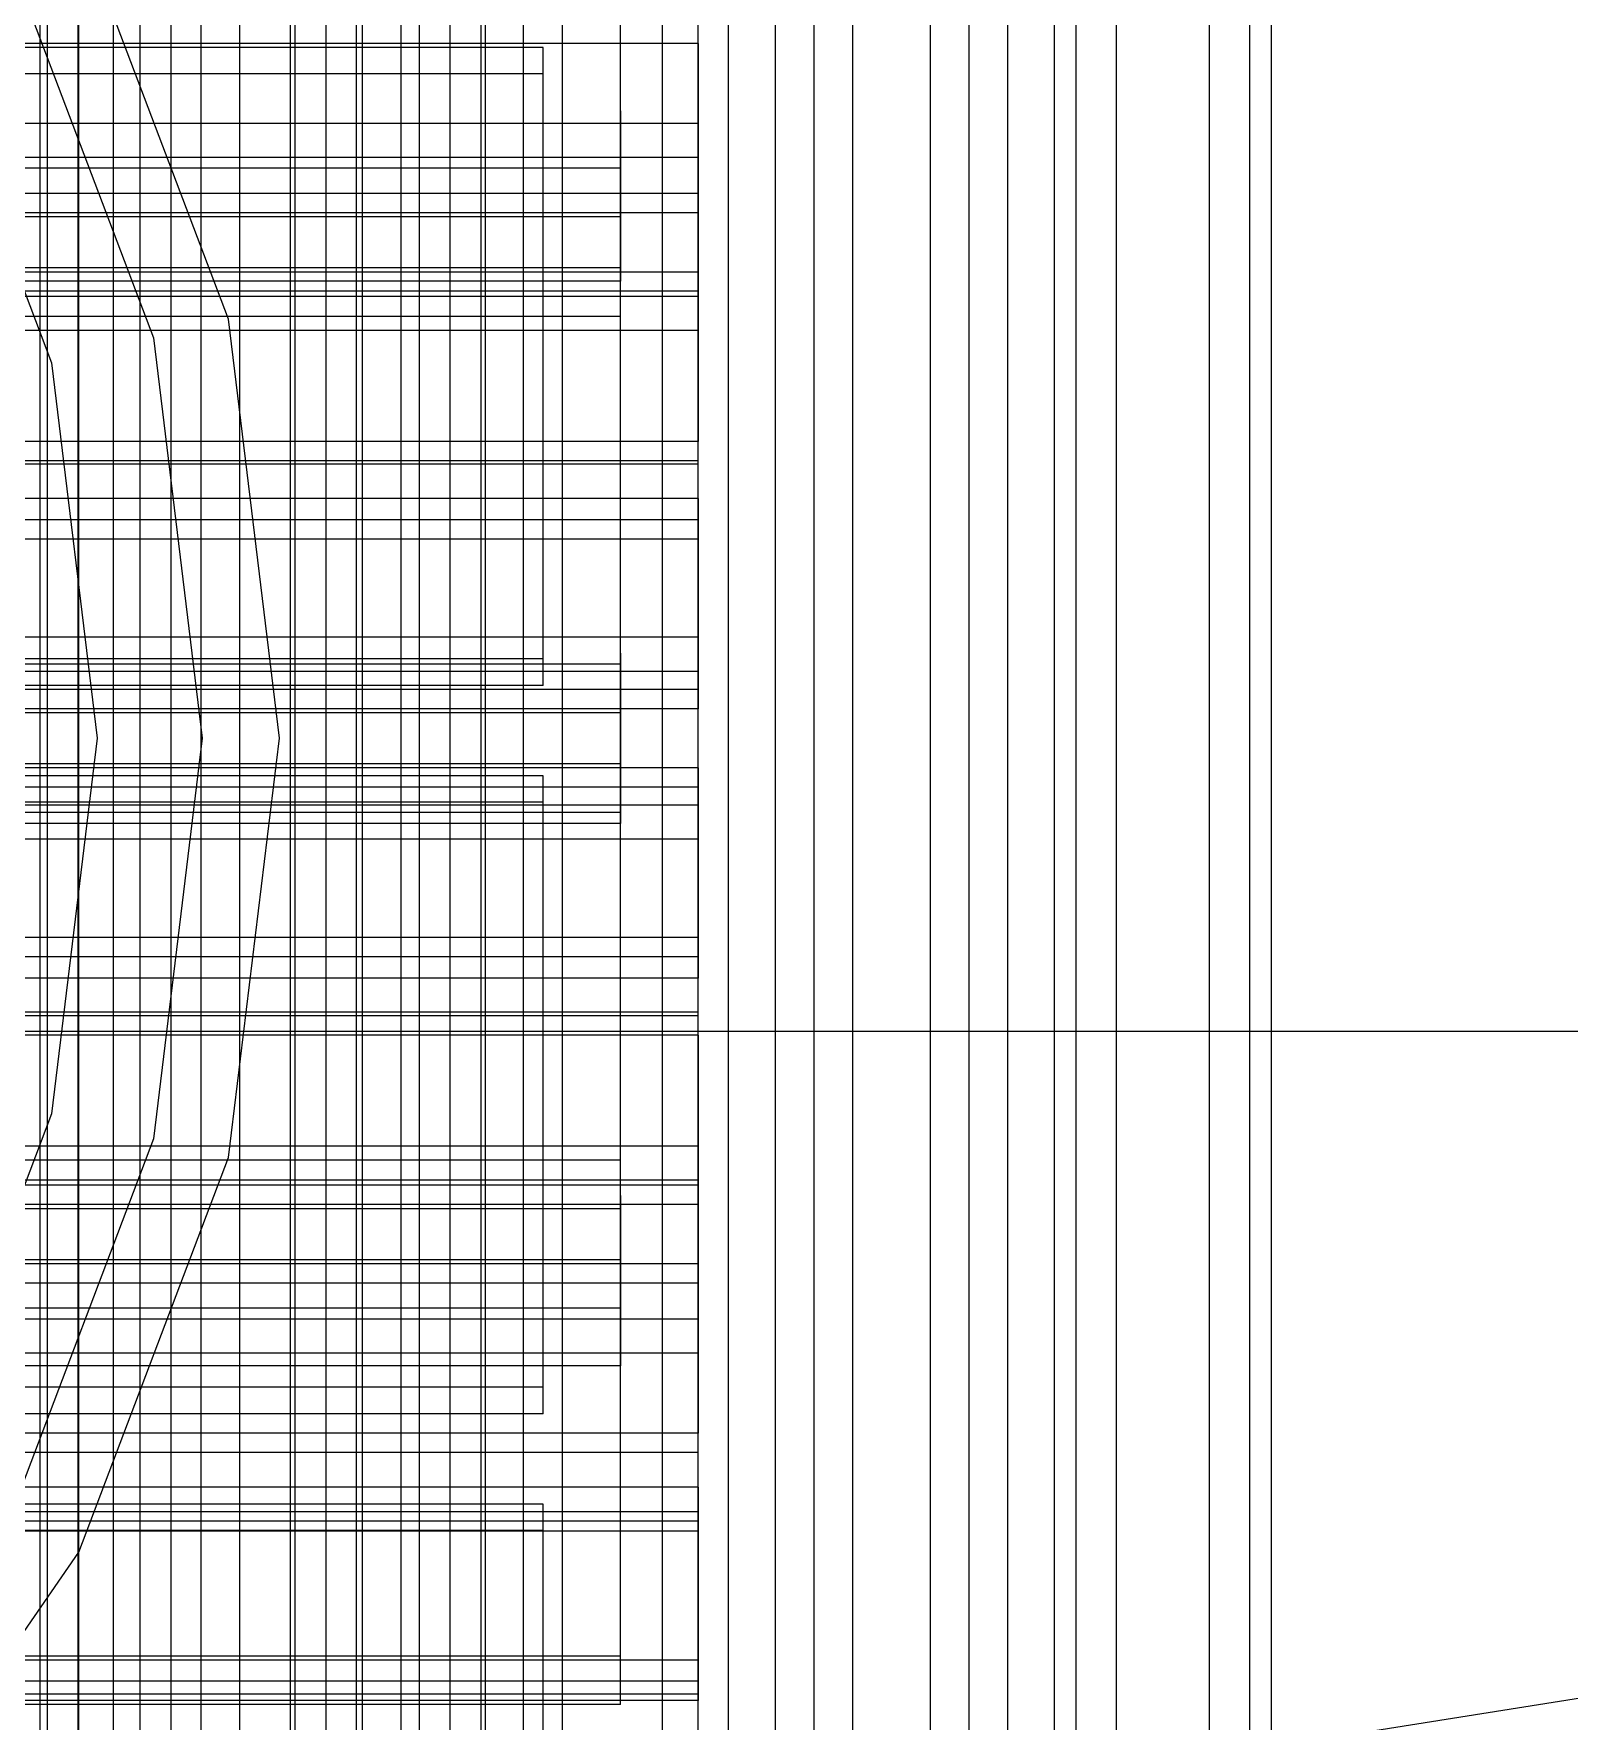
# Model space of a CAD drawing. Header units: millimetres. Extents: x -1175 to 655, y -895 to 720.
# Drawn here: x -946.51 to -935.61, y 37.1 to 49.08 of the extents above; entities that cross this region are included whole.
import ezdxf

# ---------------------------------------------------------------- set-up
doc = ezdxf.new("R2010")
doc.units = ezdxf.units.MM
doc.layers.add('HIDDEN', color=8, linetype='Continuous')

msp = doc.modelspace()

# ---------------------------------------------------------------- linework, layer by layer
at = {"layer": 'HIDDEN'}
for points in [[(-946.198, 110), (-946.198, 33.08)], [(-946.198, 96), (-946.198, 33.08)], [(-939.598, 31.32), (-939.598, 56.84)], [(-939.598, 31.32), (-939.598, 56.84)], [(-939.598, 31.32), (-939.598, 56.84)], [(-939.598, 31.32), (-939.598, 56.84)], [(-939.873, 31.65), (-939.873, 56.51)], [(-939.873, 31.65), (-939.873, 56.51)], [(-939.873, 31.65), (-939.873, 56.51)], [(-939.873, 31.65), (-939.873, 56.51)], [(-939.268, 31.1), (-939.268, 56.4)], [(-939.268, 31.1), (-939.268, 56.4)], [(-939.268, 31.1), (-939.268, 56.4)], [(-939.268, 31.1), (-939.268, 56.4)], [(-939.114, 31.1), (-939.114, 56.4)], [(-939.114, 31.1), (-939.114, 56.4)], [(-939.114, 31.1), (-939.114, 56.4)], [(-939.114, 31.1), (-939.114, 56.4)], [(-939.114, 31.1), (-939.114, 56.4)], [(-939.114, 31.1), (-939.114, 56.4)], [(-939.114, 31.1), (-939.114, 56.4)], [(-939.114, 31.1), (-939.114, 56.4)], [(-939.114, 31.1), (-939.114, 56.4)], [(-939.114, 31.1), (-939.114, 56.4)], [(-939.114, 31.1), (-939.114, 56.4)], [(-939.114, 31.1), (-939.114, 56.4)], [(-939.114, 31.1), (-939.114, 56.4)], [(-939.114, 31.1), (-939.114, 56.4)], [(-939.114, 31.1), (-939.114, 56.4)], [(-939.114, 31.1), (-939.114, 56.4)], [(-939.114, 31.1), (-939.114, 56.4)], [(-939.114, 31.1), (-939.114, 56.4)], [(-939.114, 31.1), (-939.114, 56.4)], [(-939.114, 31.1), (-939.114, 56.4)], [(-938.828, 31.1), (-938.828, 56.4)], [(-938.828, 31.1), (-938.828, 56.4)], [(-938.168, 31.1), (-938.168, 56.4)], [(-938.168, 31.1), (-938.168, 56.4)], [(-937.882, 31.1), (-937.882, 56.4)], [(-937.882, 31.1), (-937.882, 56.4)], [(-937.882, 31.1), (-937.882, 56.4)], [(-937.882, 31.1), (-937.882, 56.4)], [(-937.882, 31.1), (-937.882, 56.4)], [(-937.882, 31.1), (-937.882, 56.4)], [(-937.882, 31.1), (-937.882, 56.4)], [(-937.882, 31.1), (-937.882, 56.4)], [(-937.882, 31.1), (-937.882, 56.4)], [(-937.882, 31.1), (-937.882, 56.4)], [(-937.882, 31.1), (-937.882, 56.4)], [(-937.882, 31.1), (-937.882, 56.4)], [(-937.882, 31.1), (-937.882, 56.4)], [(-937.882, 31.1), (-937.882, 56.4)], [(-937.882, 31.1), (-937.882, 56.4)], [(-937.882, 31.1), (-937.882, 56.4)], [(-937.882, 31.1), (-937.882, 56.4)], [(-937.882, 31.1), (-937.882, 56.4)], [(-937.882, 31.1), (-937.882, 56.4)], [(-937.882, 31.1), (-937.882, 56.4)], [(-937.728, 31.1), (-937.728, 56.4)], [(-937.728, 31.1), (-937.728, 56.4)], [(-937.728, 31.1), (-937.728, 56.4)], [(-937.728, 31.1), (-937.728, 56.4)], [(-940.148, 31.98), (-940.148, 56.18)], [(-940.148, 31.98), (-940.148, 56.18)], [(-940.148, 31.98), (-940.148, 56.18)], [(-940.148, 31.98), (-940.148, 56.18)], [(-940.698, 32.48), (-940.698, 55.68)], [(-940.698, 32.48), (-940.698, 55.68)], [(-940.698, 32.53), (-940.698, 55.63)], [(-940.698, 32.53), (-940.698, 55.63)], [(-940.698, 32.53), (-940.698, 55.63)], [(-940.698, 32.53), (-940.698, 55.63)], [(-940.698, 32.53), (-940.698, 55.63)], [(-940.698, 32.53), (-940.698, 55.63)], [(-940.973, 32.805), (-940.973, 55.355)], [(-940.973, 32.805), (-940.973, 55.355)], [(-940.973, 32.805), (-940.973, 55.355)], [(-940.973, 32.805), (-940.973, 55.355)], [(-940.973, 32.805), (-940.973, 55.355)], [(-940.973, 32.805), (-940.973, 55.355)], [(-940.973, 32.805), (-940.973, 55.355)], [(-940.973, 32.805), (-940.973, 55.355)], [(-941.248, 33.08), (-941.248, 55.08)], [(-941.248, 33.08), (-941.248, 55.08)], [(-941.248, 33.08), (-941.248, 55.08)], [(-941.248, 33.08), (-941.248, 55.08)], [(-941.248, 33.355), (-941.248, 54.805)], [(-941.248, 33.355), (-941.248, 54.805)], [(-941.248, 33.355), (-941.248, 54.805)], [(-941.248, 33.355), (-941.248, 54.805)], [(-941.248, 33.355), (-941.248, 54.805)], [(-941.248, 33.355), (-941.248, 54.805)], [(-946.468, 33.85), (-946.468, 54.31)], [(-946.468, 33.85), (-946.468, 54.31)], [(-946.193, 33.85), (-946.193, 54.31)], [(-946.193, 33.85), (-946.193, 54.31)], [(-945.324, 33.85), (-945.324, 54.31)], [(-945.324, 33.85), (-945.324, 54.31)], [(-945.049, 33.85), (-945.049, 54.31)], [(-945.049, 33.85), (-945.049, 54.31)], [(-944.438, 33.85), (-944.438, 54.31)], [(-944.438, 33.85), (-944.438, 54.31)], [(-944.18, 33.85), (-944.18, 54.31)], [(-944.18, 33.85), (-944.18, 54.31)], [(-943.905, 33.85), (-943.905, 54.31)], [(-943.905, 33.85), (-943.905, 54.31)], [(-943.036, 33.85), (-943.036, 54.31)], [(-943.036, 33.85), (-943.036, 54.31)], [(-942.761, 33.85), (-942.761, 54.31)], [(-942.761, 33.85), (-942.761, 54.31)], [(-946.415, 34.18), (-946.415, 53.98)], [(-945.946, 34.18), (-945.946, 53.98)], [(-944.69, 34.18), (-944.69, 53.98)], [(-944.222, 34.18), (-944.222, 53.98)], [(-943.775, 34.18), (-943.775, 53.98)], [(-943.306, 34.18), (-943.306, 53.98)], [(-942.05, 34.18), (-942.05, 53.98)], [(-941.582, 34.18), (-941.582, 53.98)], [(-945.758, 34.455), (-945.758, 53.705)], [(-945.758, 34.455), (-945.758, 53.705)], [(-945.758, 34.455), (-945.758, 53.705)], [(-945.758, 34.455), (-945.758, 53.705)], [(-945.758, 34.455), (-945.758, 53.705)], [(-945.758, 34.455), (-945.758, 53.705)], [(-945.538, 34.455), (-945.538, 53.705)], [(-945.538, 34.455), (-945.538, 53.705)], [(-945.538, 34.455), (-945.538, 53.705)], [(-945.538, 34.455), (-945.538, 53.705)], [(-945.538, 34.455), (-945.538, 53.705)], [(-945.538, 34.455), (-945.538, 53.705)], [(-944.658, 34.455), (-944.658, 53.705)], [(-944.658, 34.455), (-944.658, 53.705)], [(-944.658, 34.455), (-944.658, 53.705)], [(-944.658, 34.455), (-944.658, 53.705)], [(-944.658, 34.455), (-944.658, 53.705)], [(-944.658, 34.455), (-944.658, 53.705)], [(-944.438, 34.455), (-944.438, 53.705)], [(-944.438, 34.455), (-944.438, 53.705)], [(-944.438, 34.455), (-944.438, 53.705)], [(-944.438, 34.455), (-944.438, 53.705)], [(-944.438, 34.455), (-944.438, 53.705)], [(-944.438, 34.455), (-944.438, 53.705)], [(-943.558, 34.455), (-943.558, 53.705)], [(-943.558, 34.455), (-943.558, 53.705)], [(-943.558, 34.455), (-943.558, 53.705)], [(-943.558, 34.455), (-943.558, 53.705)], [(-943.558, 34.455), (-943.558, 53.705)], [(-943.558, 34.455), (-943.558, 53.705)], [(-943.338, 34.455), (-943.338, 53.705)], [(-943.338, 34.455), (-943.338, 53.705)], [(-943.338, 34.455), (-943.338, 53.705)], [(-943.338, 34.455), (-943.338, 53.705)], [(-943.338, 34.455), (-943.338, 53.705)], [(-943.338, 34.455), (-943.338, 53.705)], [(-946.198, 36.33), (-946.198, 51.83)], [(-946.198, 36.33), (-946.198, 51.83)], [(-942.348, 48.126), (-942.348, 50.939)], [(-942.348, 48.126), (-942.348, 50.939)], [(-942.348, 47.781), (-942.348, 50.594)], [(-942.348, 47.781), (-942.348, 50.594)], [(-941.798, 48.445), (-941.798, 50.623)], [(-945.13, 47.055), (-946.192, 49.857)], [(-946.679, 49.601), (-945.664, 46.923)], [(-941.798, 47.947), (-941.798, 49.57)], [(-941.798, 47.947), (-941.798, 49.57)], [(-941.798, 47.217), (-941.798, 49.395)], [(-947.339, 49.255), (-946.387, 46.745)], [(-941.798, 47.947), (-941.798, 49.15)], [(-941.798, 47.947), (-941.798, 49.15)], [(-941.798, 49.013), (-972.598, 49.013)], [(-941.798, 49.013), (-972.598, 49.013)], [(-941.798, 49.013), (-941.798, 47.81)], [(-941.798, 47.39), (-941.798, 49.013)], [(-941.798, 49.013), (-941.798, 47.81)], [(-941.798, 47.39), (-941.798, 49.013)], [(-942.898, 48.984), (-971.498, 48.984)], [(-942.898, 48.984), (-971.498, 48.984)], [(-942.898, 48.796), (-942.898, 48.984)], [(-942.898, 44.644), (-942.898, 48.984)], [(-942.898, 48.796), (-942.898, 48.984)], [(-942.898, 44.644), (-942.898, 48.984)], [(-942.898, 48.796), (-971.498, 48.796)], [(-942.898, 48.796), (-971.498, 48.796)], [(-942.898, 44.456), (-942.898, 48.796)], [(-942.898, 44.456), (-942.898, 48.796)], [(-942.348, 48.535), (-942.348, 48.517)], [(-942.348, 48.517), (-942.348, 48.535)], [(-942.348, 48.535), (-942.348, 48.517)], [(-942.348, 48.517), (-942.348, 48.535)], [(-942.348, 48.535), (-942.348, 48.517)], [(-942.348, 48.517), (-942.348, 48.535)], [(-942.348, 48.535), (-942.348, 48.517)], [(-942.348, 48.517), (-942.348, 48.535)], [(-942.348, 48.535), (-942.348, 48.517)], [(-942.348, 48.517), (-942.348, 48.535)], [(-942.348, 48.535), (-942.348, 48.517)], [(-942.348, 48.517), (-942.348, 48.535)], [(-942.348, 48.535), (-942.348, 48.517)], [(-942.348, 48.517), (-942.348, 48.535)], [(-942.348, 48.535), (-942.348, 48.517)], [(-942.348, 48.517), (-942.348, 48.535)], [(-942.348, 48.535), (-942.348, 48.517)], [(-942.348, 48.517), (-942.348, 48.535)], [(-942.348, 48.517), (-942.348, 48.466)], [(-942.348, 48.466), (-942.348, 48.517)], [(-942.348, 48.517), (-942.348, 48.466)], [(-942.348, 48.466), (-942.348, 48.517)], [(-942.348, 48.517), (-942.348, 48.466)], [(-942.348, 48.466), (-942.348, 48.517)], [(-942.348, 48.517), (-942.348, 48.466)], [(-942.348, 48.466), (-942.348, 48.517)], [(-942.348, 48.517), (-942.348, 48.466)], [(-942.348, 48.466), (-942.348, 48.517)], [(-942.348, 48.517), (-942.348, 48.466)], [(-942.348, 48.466), (-942.348, 48.517)], [(-942.348, 48.517), (-942.348, 48.466)], [(-942.348, 48.466), (-942.348, 48.517)], [(-942.348, 48.517), (-942.348, 48.466)], [(-942.348, 48.466), (-942.348, 48.517)], [(-942.348, 48.517), (-942.348, 48.466)], [(-942.348, 48.466), (-942.348, 48.517)], [(-941.798, 48.445), (-972.598, 48.445)], [(-942.348, 48.466), (-942.348, 48.383)], [(-942.348, 48.383), (-942.348, 48.466)], [(-942.348, 48.466), (-942.348, 48.383)], [(-942.348, 48.383), (-942.348, 48.466)], [(-942.348, 48.466), (-942.348, 48.383)], [(-942.348, 48.383), (-942.348, 48.466)], [(-942.348, 48.466), (-942.348, 48.383)], [(-942.348, 48.383), (-942.348, 48.466)], [(-942.348, 48.466), (-942.348, 48.383)], [(-942.348, 48.383), (-942.348, 48.466)], [(-942.348, 48.466), (-942.348, 48.383)], [(-942.348, 48.383), (-942.348, 48.466)], [(-942.348, 48.466), (-942.348, 48.383)], [(-942.348, 48.383), (-942.348, 48.466)], [(-942.348, 48.466), (-942.348, 48.383)], [(-942.348, 48.383), (-942.348, 48.466)], [(-942.348, 48.466), (-942.348, 48.383)], [(-942.348, 48.383), (-942.348, 48.466)], [(-941.798, 48.445), (-941.798, 47.217)], [(-942.348, 48.383), (-942.348, 48.274)], [(-942.348, 48.274), (-942.348, 48.383)], [(-942.348, 48.383), (-942.348, 48.274)], [(-942.348, 48.274), (-942.348, 48.383)], [(-942.348, 48.383), (-942.348, 48.274)], [(-942.348, 48.274), (-942.348, 48.383)], [(-942.348, 48.383), (-942.348, 48.274)], [(-942.348, 48.274), (-942.348, 48.383)], [(-942.348, 48.383), (-942.348, 48.274)], [(-942.348, 48.274), (-942.348, 48.383)], [(-942.348, 48.383), (-942.348, 48.274)], [(-942.348, 48.274), (-942.348, 48.383)], [(-942.348, 48.383), (-942.348, 48.274)], [(-942.348, 48.274), (-942.348, 48.383)], [(-942.348, 48.383), (-942.348, 48.274)], [(-942.348, 48.274), (-942.348, 48.383)], [(-942.348, 48.383), (-942.348, 48.274)], [(-942.348, 48.274), (-942.348, 48.383)], [(-942.348, 48.274), (-942.348, 48.145)], [(-942.348, 48.145), (-942.348, 48.274)], [(-942.348, 48.274), (-942.348, 48.145)], [(-942.348, 48.145), (-942.348, 48.274)], [(-942.348, 48.274), (-942.348, 48.145)], [(-942.348, 48.145), (-942.348, 48.274)], [(-942.348, 48.274), (-942.348, 48.145)], [(-942.348, 48.145), (-942.348, 48.274)], [(-942.348, 48.274), (-942.348, 48.145)], [(-942.348, 48.145), (-942.348, 48.274)], [(-942.348, 48.274), (-942.348, 48.145)], [(-942.348, 48.145), (-942.348, 48.274)], [(-942.348, 48.274), (-942.348, 48.145)], [(-942.348, 48.145), (-942.348, 48.274)], [(-942.348, 48.274), (-942.348, 48.145)], [(-942.348, 48.145), (-942.348, 48.274)], [(-942.348, 48.274), (-942.348, 48.145)], [(-942.348, 48.145), (-942.348, 48.274)], [(-941.798, 48.203), (-972.598, 48.203)], [(-941.798, 46.975), (-941.798, 48.203)], [(-941.798, 46.025), (-941.798, 48.203)], [(-942.348, 48.126), (-972.048, 48.126)], [(-942.348, 48.126), (-972.048, 48.126)], [(-942.348, 48.145), (-942.348, 48.003)], [(-942.348, 48.003), (-942.348, 48.145)], [(-942.348, 48.145), (-942.348, 48.003)], [(-942.348, 48.003), (-942.348, 48.145)], [(-942.348, 48.145), (-942.348, 48.003)], [(-942.348, 48.003), (-942.348, 48.145)], [(-942.348, 48.145), (-942.348, 48.003)], [(-942.348, 48.003), (-942.348, 48.145)], [(-942.348, 48.145), (-942.348, 48.003)], [(-942.348, 48.003), (-942.348, 48.145)], [(-942.348, 48.145), (-942.348, 48.003)], [(-942.348, 48.003), (-942.348, 48.145)], [(-942.348, 48.145), (-942.348, 48.003)], [(-942.348, 48.003), (-942.348, 48.145)], [(-942.348, 48.145), (-942.348, 48.003)], [(-942.348, 48.003), (-942.348, 48.145)], [(-942.348, 48.145), (-942.348, 48.003)], [(-942.348, 48.003), (-942.348, 48.145)], [(-942.348, 47.781), (-942.348, 48.126)], [(-942.348, 47.781), (-942.348, 48.126)], [(-941.798, 47.947), (-972.598, 47.947)], [(-941.798, 47.947), (-972.598, 47.947)], [(-942.348, 48.003), (-942.348, 47.857)], [(-942.348, 47.857), (-942.348, 48.003)], [(-942.348, 48.003), (-942.348, 47.857)], [(-942.348, 47.857), (-942.348, 48.003)], [(-942.348, 48.003), (-942.348, 47.857)], [(-942.348, 47.857), (-942.348, 48.003)], [(-942.348, 48.003), (-942.348, 47.857)], [(-942.348, 47.857), (-942.348, 48.003)], [(-942.348, 48.003), (-942.348, 47.857)], [(-942.348, 47.857), (-942.348, 48.003)], [(-942.348, 48.003), (-942.348, 47.857)], [(-942.348, 47.857), (-942.348, 48.003)], [(-942.348, 48.003), (-942.348, 47.857)], [(-942.348, 47.857), (-942.348, 48.003)], [(-942.348, 48.003), (-942.348, 47.857)], [(-942.348, 47.857), (-942.348, 48.003)], [(-942.348, 48.003), (-942.348, 47.857)], [(-942.348, 47.857), (-942.348, 48.003)], [(-941.798, 47.81), (-972.598, 47.81)], [(-941.798, 47.81), (-972.598, 47.81)], [(-942.348, 47.857), (-942.348, 47.715)], [(-942.348, 47.715), (-942.348, 47.857)], [(-942.348, 47.857), (-942.348, 47.715)], [(-942.348, 47.715), (-942.348, 47.857)], [(-942.348, 47.857), (-942.348, 47.715)], [(-942.348, 47.715), (-942.348, 47.857)], [(-942.348, 47.857), (-942.348, 47.715)], [(-942.348, 47.715), (-942.348, 47.857)], [(-942.348, 47.857), (-942.348, 47.715)], [(-942.348, 47.715), (-942.348, 47.857)], [(-942.348, 47.857), (-942.348, 47.715)], [(-942.348, 47.715), (-942.348, 47.857)], [(-942.348, 47.857), (-942.348, 47.715)], [(-942.348, 47.715), (-942.348, 47.857)], [(-942.348, 47.857), (-942.348, 47.715)], [(-942.348, 47.715), (-942.348, 47.857)], [(-942.348, 47.857), (-942.348, 47.715)], [(-942.348, 47.715), (-942.348, 47.857)], [(-941.798, 46.187), (-941.798, 47.81)], [(-941.798, 46.187), (-941.798, 47.81)], [(-942.348, 47.781), (-972.048, 47.781)], [(-942.348, 47.781), (-972.048, 47.781)], [(-942.348, 47.715), (-942.348, 47.586)], [(-942.348, 47.586), (-942.348, 47.715)], [(-942.348, 47.715), (-942.348, 47.586)], [(-942.348, 47.586), (-942.348, 47.715)], [(-942.348, 47.715), (-942.348, 47.586)], [(-942.348, 47.586), (-942.348, 47.715)], [(-942.348, 47.715), (-942.348, 47.586)], [(-942.348, 47.586), (-942.348, 47.715)], [(-942.348, 47.715), (-942.348, 47.586)], [(-942.348, 47.586), (-942.348, 47.715)], [(-942.348, 47.715), (-942.348, 47.586)], [(-942.348, 47.586), (-942.348, 47.715)], [(-942.348, 47.715), (-942.348, 47.586)], [(-942.348, 47.586), (-942.348, 47.715)], [(-942.348, 47.715), (-942.348, 47.586)], [(-942.348, 47.586), (-942.348, 47.715)], [(-942.348, 47.715), (-942.348, 47.586)], [(-942.348, 47.586), (-942.348, 47.715)], [(-942.348, 47.586), (-942.348, 47.477)], [(-942.348, 47.477), (-942.348, 47.586)], [(-942.348, 47.586), (-942.348, 47.477)], [(-942.348, 47.477), (-942.348, 47.586)], [(-942.348, 47.586), (-942.348, 47.477)], [(-942.348, 47.477), (-942.348, 47.586)], [(-942.348, 47.586), (-942.348, 47.477)], [(-942.348, 47.477), (-942.348, 47.586)], [(-942.348, 47.586), (-942.348, 47.477)], [(-942.348, 47.477), (-942.348, 47.586)], [(-942.348, 47.586), (-942.348, 47.477)], [(-942.348, 47.477), (-942.348, 47.586)], [(-942.348, 47.586), (-942.348, 47.477)], [(-942.348, 47.477), (-942.348, 47.586)], [(-942.348, 47.586), (-942.348, 47.477)], [(-942.348, 47.477), (-942.348, 47.586)], [(-942.348, 47.586), (-942.348, 47.477)], [(-942.348, 47.477), (-942.348, 47.586)], [(-942.348, 47.477), (-942.348, 47.394)], [(-942.348, 47.394), (-942.348, 47.477)], [(-942.348, 47.477), (-942.348, 47.394)], [(-942.348, 47.394), (-942.348, 47.477)], [(-942.348, 47.477), (-942.348, 47.394)], [(-942.348, 47.394), (-942.348, 47.477)], [(-942.348, 47.477), (-942.348, 47.394)], [(-942.348, 47.394), (-942.348, 47.477)], [(-942.348, 47.477), (-942.348, 47.394)], [(-942.348, 47.394), (-942.348, 47.477)], [(-942.348, 47.477), (-942.348, 47.394)], [(-942.348, 47.394), (-942.348, 47.477)], [(-942.348, 47.477), (-942.348, 47.394)], [(-942.348, 47.394), (-942.348, 47.477)], [(-942.348, 47.477), (-942.348, 47.394)], [(-942.348, 47.394), (-942.348, 47.477)], [(-942.348, 47.477), (-942.348, 47.394)], [(-942.348, 47.394), (-942.348, 47.477)], [(-941.798, 47.39), (-972.598, 47.39)], [(-941.798, 47.39), (-972.598, 47.39)], [(-942.348, 47.419), (-972.048, 47.419)], [(-942.348, 47.419), (-972.048, 47.419)], [(-942.348, 47.325), (-972.048, 47.325)], [(-942.348, 47.325), (-972.048, 47.325)], [(-942.348, 47.325), (-972.048, 47.325)], [(-942.348, 47.325), (-972.048, 47.325)], [(-942.348, 47.325), (-972.048, 47.325)], [(-942.348, 47.325), (-972.048, 47.325)], [(-942.348, 47.325), (-972.048, 47.325)], [(-942.348, 47.325), (-972.048, 47.325)], [(-942.348, 47.325), (-972.048, 47.325)], [(-942.348, 47.074), (-942.348, 47.419)], [(-942.348, 44.606), (-942.348, 47.419)], [(-942.348, 47.074), (-942.348, 47.419)], [(-942.348, 44.606), (-942.348, 47.419)], [(-942.348, 47.394), (-942.348, 47.343)], [(-942.348, 47.343), (-942.348, 47.394)], [(-942.348, 47.394), (-942.348, 47.343)], [(-942.348, 47.343), (-942.348, 47.394)], [(-942.348, 47.394), (-942.348, 47.343)], [(-942.348, 47.343), (-942.348, 47.394)], [(-942.348, 47.394), (-942.348, 47.343)], [(-942.348, 47.343), (-942.348, 47.394)], [(-942.348, 47.394), (-942.348, 47.343)], [(-942.348, 47.343), (-942.348, 47.394)], [(-942.348, 47.394), (-942.348, 47.343)], [(-942.348, 47.343), (-942.348, 47.394)], [(-942.348, 47.394), (-942.348, 47.343)], [(-942.348, 47.343), (-942.348, 47.394)], [(-942.348, 47.394), (-942.348, 47.343)], [(-942.348, 47.343), (-942.348, 47.394)], [(-942.348, 47.394), (-942.348, 47.343)], [(-942.348, 47.343), (-942.348, 47.394)], [(-942.348, 47.343), (-942.348, 47.325)], [(-942.348, 47.325), (-942.348, 47.343)], [(-942.348, 47.343), (-942.348, 47.325)], [(-942.348, 47.325), (-942.348, 47.343)], [(-942.348, 47.343), (-942.348, 47.325)], [(-942.348, 47.325), (-942.348, 47.343)], [(-942.348, 47.343), (-942.348, 47.325)], [(-942.348, 47.325), (-942.348, 47.343)], [(-942.348, 47.343), (-942.348, 47.325)], [(-942.348, 47.325), (-942.348, 47.343)], [(-942.348, 47.343), (-942.348, 47.325)], [(-942.348, 47.325), (-942.348, 47.343)], [(-942.348, 47.343), (-942.348, 47.325)], [(-942.348, 47.325), (-942.348, 47.343)], [(-942.348, 47.343), (-942.348, 47.325)], [(-942.348, 47.325), (-942.348, 47.343)], [(-942.348, 47.343), (-942.348, 47.325)], [(-942.348, 47.325), (-942.348, 47.343)], [(-941.798, 47.39), (-941.798, 46.187)], [(-941.798, 47.39), (-941.798, 46.187)], [(-941.798, 47.253), (-972.598, 47.253)], [(-941.798, 47.253), (-972.598, 47.253)], [(-941.798, 47.217), (-972.598, 47.217)], [(-941.798, 46.05), (-941.798, 47.253)], [(-941.798, 45.63), (-941.798, 47.253)], [(-941.798, 46.05), (-941.798, 47.253)], [(-941.798, 45.63), (-941.798, 47.253)], [(-941.798, 46.975), (-972.598, 46.975)], [(-942.348, 47.074), (-972.048, 47.074)], [(-942.348, 47.074), (-972.048, 47.074)], [(-944.768, 44.08), (-945.13, 47.055)], [(-942.348, 44.261), (-942.348, 47.074)], [(-942.348, 44.261), (-942.348, 47.074)], [(-941.798, 44.797), (-941.798, 46.975)], [(-945.664, 46.923), (-945.318, 44.08)], [(-946.387, 46.745), (-946.064, 44.08)], [(-941.798, 46.187), (-972.598, 46.187)], [(-941.798, 46.187), (-972.598, 46.187)], [(-941.798, 46.05), (-972.598, 46.05)], [(-941.798, 46.05), (-972.598, 46.05)], [(-941.798, 46.025), (-972.598, 46.025)], [(-941.798, 44.427), (-941.798, 46.05)], [(-941.798, 44.427), (-941.798, 46.05)], [(-941.798, 44.797), (-941.798, 46.025)], [(-941.798, 45.783), (-972.598, 45.783)], [(-941.798, 45.783), (-941.798, 44.555)], [(-941.798, 43.605), (-941.798, 45.783)], [(-941.798, 45.63), (-972.598, 45.63)], [(-941.798, 45.63), (-972.598, 45.63)], [(-941.798, 44.427), (-941.798, 45.63)], [(-941.798, 44.427), (-941.798, 45.63)], [(-941.798, 45.493), (-972.598, 45.493)], [(-941.798, 45.493), (-972.598, 45.493)], [(-941.798, 45.493), (-941.798, 44.29)], [(-941.798, 43.87), (-941.798, 45.493)], [(-941.798, 45.493), (-941.798, 44.29)], [(-941.798, 43.87), (-941.798, 45.493)], [(-941.798, 44.797), (-972.598, 44.797)], [(-942.348, 44.685), (-942.348, 44.667)], [(-942.348, 44.667), (-942.348, 44.685)], [(-942.348, 44.685), (-942.348, 44.667)], [(-942.348, 44.667), (-942.348, 44.685)], [(-942.348, 44.685), (-942.348, 44.667)], [(-942.348, 44.667), (-942.348, 44.685)], [(-942.348, 44.685), (-942.348, 44.667)], [(-942.348, 44.667), (-942.348, 44.685)], [(-942.348, 44.685), (-942.348, 44.667)], [(-942.348, 44.667), (-942.348, 44.685)], [(-942.348, 44.685), (-942.348, 44.667)], [(-942.348, 44.667), (-942.348, 44.685)], [(-942.348, 44.685), (-942.348, 44.667)], [(-942.348, 44.667), (-942.348, 44.685)], [(-942.348, 44.685), (-942.348, 44.667)], [(-942.348, 44.667), (-942.348, 44.685)], [(-942.348, 44.685), (-942.348, 44.667)], [(-942.348, 44.667), (-942.348, 44.685)], [(-942.348, 44.606), (-972.048, 44.606)], [(-942.348, 44.606), (-972.048, 44.606)], [(-942.898, 44.644), (-971.498, 44.644)], [(-942.898, 44.644), (-971.498, 44.644)], [(-942.898, 44.456), (-942.898, 44.644)], [(-942.898, 44.456), (-942.898, 44.644)], [(-942.348, 44.667), (-942.348, 44.616)], [(-942.348, 44.616), (-942.348, 44.667)], [(-942.348, 44.667), (-942.348, 44.616)], [(-942.348, 44.616), (-942.348, 44.667)], [(-942.348, 44.667), (-942.348, 44.616)], [(-942.348, 44.616), (-942.348, 44.667)], [(-942.348, 44.667), (-942.348, 44.616)], [(-942.348, 44.616), (-942.348, 44.667)], [(-942.348, 44.667), (-942.348, 44.616)], [(-942.348, 44.616), (-942.348, 44.667)], [(-942.348, 44.667), (-942.348, 44.616)], [(-942.348, 44.616), (-942.348, 44.667)], [(-942.348, 44.667), (-942.348, 44.616)], [(-942.348, 44.616), (-942.348, 44.667)], [(-942.348, 44.667), (-942.348, 44.616)], [(-942.348, 44.616), (-942.348, 44.667)], [(-942.348, 44.667), (-942.348, 44.616)], [(-942.348, 44.616), (-942.348, 44.667)], [(-942.348, 44.616), (-942.348, 44.533)], [(-942.348, 44.533), (-942.348, 44.616)], [(-942.348, 44.616), (-942.348, 44.533)], [(-942.348, 44.533), (-942.348, 44.616)], [(-942.348, 44.616), (-942.348, 44.533)], [(-942.348, 44.533), (-942.348, 44.616)], [(-942.348, 44.616), (-942.348, 44.533)], [(-942.348, 44.533), (-942.348, 44.616)], [(-942.348, 44.616), (-942.348, 44.533)], [(-942.348, 44.533), (-942.348, 44.616)], [(-942.348, 44.616), (-942.348, 44.533)], [(-942.348, 44.533), (-942.348, 44.616)], [(-942.348, 44.616), (-942.348, 44.533)], [(-942.348, 44.533), (-942.348, 44.616)], [(-942.348, 44.616), (-942.348, 44.533)], [(-942.348, 44.533), (-942.348, 44.616)], [(-942.348, 44.616), (-942.348, 44.533)], [(-942.348, 44.533), (-942.348, 44.616)], [(-942.348, 44.261), (-942.348, 44.606)], [(-942.348, 44.261), (-942.348, 44.606)], [(-941.798, 44.555), (-972.598, 44.555)], [(-942.898, 44.456), (-971.498, 44.456)], [(-942.898, 44.456), (-971.498, 44.456)], [(-942.348, 44.533), (-942.348, 44.424)], [(-942.348, 44.424), (-942.348, 44.533)], [(-942.348, 44.533), (-942.348, 44.424)], [(-942.348, 44.424), (-942.348, 44.533)], [(-942.348, 44.533), (-942.348, 44.424)], [(-942.348, 44.424), (-942.348, 44.533)], [(-942.348, 44.533), (-942.348, 44.424)], [(-942.348, 44.424), (-942.348, 44.533)], [(-942.348, 44.533), (-942.348, 44.424)], [(-942.348, 44.424), (-942.348, 44.533)], [(-942.348, 44.533), (-942.348, 44.424)], [(-942.348, 44.424), (-942.348, 44.533)], [(-942.348, 44.533), (-942.348, 44.424)], [(-942.348, 44.424), (-942.348, 44.533)], [(-942.348, 44.533), (-942.348, 44.424)], [(-942.348, 44.424), (-942.348, 44.533)], [(-942.348, 44.533), (-942.348, 44.424)], [(-942.348, 44.424), (-942.348, 44.533)], [(-941.798, 42.377), (-941.798, 44.555)], [(-941.798, 44.427), (-972.598, 44.427)], [(-941.798, 44.427), (-972.598, 44.427)], [(-942.348, 44.424), (-942.348, 44.295)], [(-942.348, 44.295), (-942.348, 44.424)], [(-942.348, 44.424), (-942.348, 44.295)], [(-942.348, 44.295), (-942.348, 44.424)], [(-942.348, 44.424), (-942.348, 44.295)], [(-942.348, 44.295), (-942.348, 44.424)], [(-942.348, 44.424), (-942.348, 44.295)], [(-942.348, 44.295), (-942.348, 44.424)], [(-942.348, 44.424), (-942.348, 44.295)], [(-942.348, 44.295), (-942.348, 44.424)], [(-942.348, 44.424), (-942.348, 44.295)], [(-942.348, 44.295), (-942.348, 44.424)], [(-942.348, 44.424), (-942.348, 44.295)], [(-942.348, 44.295), (-942.348, 44.424)], [(-942.348, 44.424), (-942.348, 44.295)], [(-942.348, 44.295), (-942.348, 44.424)], [(-942.348, 44.424), (-942.348, 44.295)], [(-942.348, 44.295), (-942.348, 44.424)], [(-941.798, 44.29), (-972.598, 44.29)], [(-941.798, 44.29), (-972.598, 44.29)], [(-942.348, 44.261), (-972.048, 44.261)], [(-942.348, 44.261), (-972.048, 44.261)], [(-942.348, 44.295), (-942.348, 44.153)], [(-942.348, 44.153), (-942.348, 44.295)], [(-942.348, 44.295), (-942.348, 44.153)], [(-942.348, 44.153), (-942.348, 44.295)], [(-942.348, 44.295), (-942.348, 44.153)], [(-942.348, 44.153), (-942.348, 44.295)], [(-942.348, 44.295), (-942.348, 44.153)], [(-942.348, 44.153), (-942.348, 44.295)], [(-942.348, 44.295), (-942.348, 44.153)], [(-942.348, 44.153), (-942.348, 44.295)], [(-942.348, 44.295), (-942.348, 44.153)], [(-942.348, 44.153), (-942.348, 44.295)], [(-942.348, 44.295), (-942.348, 44.153)], [(-942.348, 44.153), (-942.348, 44.295)], [(-942.348, 44.295), (-942.348, 44.153)], [(-942.348, 44.153), (-942.348, 44.295)], [(-942.348, 44.295), (-942.348, 44.153)], [(-942.348, 44.153), (-942.348, 44.295)], [(-941.798, 42.667), (-941.798, 44.29)], [(-941.798, 42.667), (-941.798, 44.29)], [(-942.348, 44.153), (-942.348, 44.007)], [(-942.348, 44.007), (-942.348, 44.153)], [(-942.348, 44.153), (-942.348, 44.007)], [(-942.348, 44.007), (-942.348, 44.153)], [(-942.348, 44.153), (-942.348, 44.007)], [(-942.348, 44.007), (-942.348, 44.153)], [(-942.348, 44.153), (-942.348, 44.007)], [(-942.348, 44.007), (-942.348, 44.153)], [(-942.348, 44.153), (-942.348, 44.007)], [(-942.348, 44.007), (-942.348, 44.153)], [(-942.348, 44.153), (-942.348, 44.007)], [(-942.348, 44.007), (-942.348, 44.153)], [(-942.348, 44.153), (-942.348, 44.007)], [(-942.348, 44.007), (-942.348, 44.153)], [(-942.348, 44.153), (-942.348, 44.007)], [(-942.348, 44.007), (-942.348, 44.153)], [(-942.348, 44.153), (-942.348, 44.007)], [(-942.348, 44.007), (-942.348, 44.153)], [(-946.064, 44.08), (-946.387, 41.415)], [(-945.318, 44.08), (-945.664, 41.237)], [(-945.13, 41.105), (-944.768, 44.08)], [(-942.348, 44.007), (-942.348, 43.865)], [(-942.348, 43.865), (-942.348, 44.007)], [(-942.348, 44.007), (-942.348, 43.865)], [(-942.348, 43.865), (-942.348, 44.007)], [(-942.348, 44.007), (-942.348, 43.865)], [(-942.348, 43.865), (-942.348, 44.007)], [(-942.348, 44.007), (-942.348, 43.865)], [(-942.348, 43.865), (-942.348, 44.007)], [(-942.348, 44.007), (-942.348, 43.865)], [(-942.348, 43.865), (-942.348, 44.007)], [(-942.348, 44.007), (-942.348, 43.865)], [(-942.348, 43.865), (-942.348, 44.007)], [(-942.348, 44.007), (-942.348, 43.865)], [(-942.348, 43.865), (-942.348, 44.007)], [(-942.348, 44.007), (-942.348, 43.865)], [(-942.348, 43.865), (-942.348, 44.007)], [(-942.348, 44.007), (-942.348, 43.865)], [(-942.348, 43.865), (-942.348, 44.007)], [(-941.798, 43.87), (-972.598, 43.87)], [(-941.798, 43.87), (-972.598, 43.87)], [(-942.348, 43.899), (-972.048, 43.899)], [(-942.348, 43.899), (-972.048, 43.899)], [(-942.348, 43.554), (-942.348, 43.899)], [(-942.348, 41.086), (-942.348, 43.899)], [(-942.348, 43.554), (-942.348, 43.899)], [(-942.348, 41.086), (-942.348, 43.899)], [(-942.348, 43.865), (-942.348, 43.736)], [(-942.348, 43.736), (-942.348, 43.865)], [(-942.348, 43.865), (-942.348, 43.736)], [(-942.348, 43.736), (-942.348, 43.865)], [(-942.348, 43.865), (-942.348, 43.736)], [(-942.348, 43.736), (-942.348, 43.865)], [(-942.348, 43.865), (-942.348, 43.736)], [(-942.348, 43.736), (-942.348, 43.865)], [(-942.348, 43.865), (-942.348, 43.736)], [(-942.348, 43.736), (-942.348, 43.865)], [(-942.348, 43.865), (-942.348, 43.736)], [(-942.348, 43.736), (-942.348, 43.865)], [(-942.348, 43.865), (-942.348, 43.736)], [(-942.348, 43.736), (-942.348, 43.865)], [(-942.348, 43.865), (-942.348, 43.736)], [(-942.348, 43.736), (-942.348, 43.865)], [(-942.348, 43.865), (-942.348, 43.736)], [(-942.348, 43.736), (-942.348, 43.865)], [(-941.798, 43.87), (-941.798, 42.667)], [(-941.798, 43.87), (-941.798, 42.667)], [(-941.798, 43.733), (-972.598, 43.733)], [(-941.798, 43.733), (-972.598, 43.733)], [(-942.898, 43.814), (-971.498, 43.814)], [(-942.898, 43.814), (-971.498, 43.814)], [(-942.898, 43.626), (-942.898, 43.814)], [(-942.898, 39.474), (-942.898, 43.814)], [(-942.898, 43.626), (-942.898, 43.814)], [(-942.898, 39.474), (-942.898, 43.814)], [(-942.348, 43.736), (-942.348, 43.627)], [(-942.348, 43.627), (-942.348, 43.736)], [(-942.348, 43.736), (-942.348, 43.627)], [(-942.348, 43.627), (-942.348, 43.736)], [(-942.348, 43.736), (-942.348, 43.627)], [(-942.348, 43.627), (-942.348, 43.736)], [(-942.348, 43.736), (-942.348, 43.627)], [(-942.348, 43.627), (-942.348, 43.736)], [(-942.348, 43.736), (-942.348, 43.627)], [(-942.348, 43.627), (-942.348, 43.736)], [(-942.348, 43.736), (-942.348, 43.627)], [(-942.348, 43.627), (-942.348, 43.736)], [(-942.348, 43.736), (-942.348, 43.627)], [(-942.348, 43.627), (-942.348, 43.736)], [(-942.348, 43.736), (-942.348, 43.627)], [(-942.348, 43.627), (-942.348, 43.736)], [(-942.348, 43.736), (-942.348, 43.627)], [(-942.348, 43.627), (-942.348, 43.736)], [(-941.798, 42.53), (-941.798, 43.733)], [(-941.798, 42.11), (-941.798, 43.733)], [(-941.798, 42.53), (-941.798, 43.733)], [(-941.798, 42.11), (-941.798, 43.733)], [(-941.798, 43.605), (-972.598, 43.605)], [(-942.898, 43.626), (-971.498, 43.626)], [(-942.898, 43.626), (-971.498, 43.626)], [(-942.898, 39.286), (-942.898, 43.626)], [(-942.898, 39.286), (-942.898, 43.626)], [(-942.348, 43.627), (-942.348, 43.544)], [(-942.348, 43.544), (-942.348, 43.627)], [(-942.348, 43.627), (-942.348, 43.544)], [(-942.348, 43.544), (-942.348, 43.627)], [(-942.348, 43.627), (-942.348, 43.544)], [(-942.348, 43.544), (-942.348, 43.627)], [(-942.348, 43.627), (-942.348, 43.544)], [(-942.348, 43.544), (-942.348, 43.627)], [(-942.348, 43.627), (-942.348, 43.544)], [(-942.348, 43.544), (-942.348, 43.627)], [(-942.348, 43.627), (-942.348, 43.544)], [(-942.348, 43.544), (-942.348, 43.627)], [(-942.348, 43.627), (-942.348, 43.544)], [(-942.348, 43.544), (-942.348, 43.627)], [(-942.348, 43.627), (-942.348, 43.544)], [(-942.348, 43.544), (-942.348, 43.627)], [(-942.348, 43.627), (-942.348, 43.544)], [(-942.348, 43.544), (-942.348, 43.627)], [(-941.798, 43.605), (-941.798, 42.377)], [(-942.348, 43.554), (-972.048, 43.554)], [(-942.348, 43.554), (-972.048, 43.554)], [(-942.348, 40.741), (-942.348, 43.554)], [(-942.348, 40.741), (-942.348, 43.554)], [(-942.348, 43.544), (-942.348, 43.493)], [(-942.348, 43.493), (-942.348, 43.544)], [(-942.348, 43.544), (-942.348, 43.493)], [(-942.348, 43.493), (-942.348, 43.544)], [(-942.348, 43.544), (-942.348, 43.493)], [(-942.348, 43.493), (-942.348, 43.544)], [(-942.348, 43.544), (-942.348, 43.493)], [(-942.348, 43.493), (-942.348, 43.544)], [(-942.348, 43.544), (-942.348, 43.493)], [(-942.348, 43.493), (-942.348, 43.544)], [(-942.348, 43.544), (-942.348, 43.493)], [(-942.348, 43.493), (-942.348, 43.544)], [(-942.348, 43.544), (-942.348, 43.493)], [(-942.348, 43.493), (-942.348, 43.544)], [(-942.348, 43.544), (-942.348, 43.493)], [(-942.348, 43.493), (-942.348, 43.544)], [(-942.348, 43.544), (-942.348, 43.493)], [(-942.348, 43.493), (-942.348, 43.544)], [(-942.348, 43.493), (-942.348, 43.475)], [(-942.348, 43.475), (-942.348, 43.493)], [(-942.348, 43.493), (-942.348, 43.475)], [(-942.348, 43.475), (-942.348, 43.493)], [(-942.348, 43.493), (-942.348, 43.475)], [(-942.348, 43.475), (-942.348, 43.493)], [(-942.348, 43.493), (-942.348, 43.475)], [(-942.348, 43.475), (-942.348, 43.493)], [(-942.348, 43.493), (-942.348, 43.475)], [(-942.348, 43.475), (-942.348, 43.493)], [(-942.348, 43.493), (-942.348, 43.475)], [(-942.348, 43.475), (-942.348, 43.493)], [(-942.348, 43.493), (-942.348, 43.475)], [(-942.348, 43.475), (-942.348, 43.493)], [(-942.348, 43.493), (-942.348, 43.475)], [(-942.348, 43.475), (-942.348, 43.493)], [(-942.348, 43.493), (-942.348, 43.475)], [(-942.348, 43.475), (-942.348, 43.493)], [(-941.798, 43.363), (-972.598, 43.363)], [(-942.348, 43.475), (-972.048, 43.475)], [(-942.348, 43.475), (-972.048, 43.475)], [(-942.348, 43.475), (-972.048, 43.475)], [(-942.348, 43.475), (-972.048, 43.475)], [(-942.348, 43.475), (-972.048, 43.475)], [(-942.348, 43.475), (-972.048, 43.475)], [(-942.348, 43.475), (-972.048, 43.475)], [(-942.348, 43.475), (-972.048, 43.475)], [(-942.348, 43.475), (-972.048, 43.475)], [(-941.798, 42.135), (-941.798, 43.363)], [(-941.798, 41.185), (-941.798, 43.363)], [(-941.798, 42.667), (-972.598, 42.667)], [(-941.798, 42.667), (-972.598, 42.667)], [(-941.798, 42.53), (-972.598, 42.53)], [(-941.798, 42.53), (-972.598, 42.53)], [(-941.798, 40.907), (-941.798, 42.53)], [(-941.798, 40.907), (-941.798, 42.53)], [(-941.798, 42.377), (-972.598, 42.377)], [(-941.798, 42.135), (-972.598, 42.135)], [(-941.798, 42.11), (-972.598, 42.11)], [(-941.798, 42.11), (-972.598, 42.11)], [(-904.844, 42.144), (-951.708, 34.698)], [(-904.844, 42.144), (-951.708, 34.698)], [(-941.798, 39.957), (-941.798, 42.135)], [(-941.798, 40.907), (-941.798, 42.11)], [(-941.798, 40.907), (-941.798, 42.11)], [(-922.198, 42), (-992.198, 42)], [(-922.198, 42), (-973.166, 42)], [(-941.798, 41.973), (-972.598, 41.973)], [(-941.798, 41.973), (-972.598, 41.973)], [(-941.798, 41.973), (-941.798, 40.77)], [(-941.798, 40.35), (-941.798, 41.973)], [(-941.798, 41.973), (-941.798, 40.77)], [(-941.798, 40.35), (-941.798, 41.973)], [(-946.387, 41.415), (-947.339, 38.905)], [(-945.664, 41.237), (-946.679, 38.559)], [(-941.798, 41.185), (-972.598, 41.185)], [(-942.348, 41.086), (-972.048, 41.086)], [(-942.348, 41.086), (-972.048, 41.086)], [(-946.192, 38.303), (-945.13, 41.105)], [(-942.348, 40.741), (-942.348, 41.086)], [(-942.348, 40.741), (-942.348, 41.086)], [(-941.798, 39.957), (-941.798, 41.185)], [(-941.798, 40.943), (-972.598, 40.943)], [(-941.798, 40.907), (-972.598, 40.907)], [(-941.798, 40.907), (-972.598, 40.907)], [(-941.798, 40.943), (-941.798, 39.715)], [(-941.798, 38.765), (-941.798, 40.943)], [(-941.798, 40.77), (-972.598, 40.77)], [(-941.798, 40.77), (-972.598, 40.77)], [(-942.348, 40.741), (-972.048, 40.741)], [(-942.348, 40.741), (-972.048, 40.741)], [(-942.348, 40.835), (-942.348, 40.817)], [(-942.348, 40.817), (-942.348, 40.835)], [(-942.348, 40.835), (-942.348, 40.817)], [(-942.348, 40.817), (-942.348, 40.835)], [(-942.348, 40.835), (-942.348, 40.817)], [(-942.348, 40.817), (-942.348, 40.835)], [(-942.348, 40.835), (-942.348, 40.817)], [(-942.348, 40.817), (-942.348, 40.835)], [(-942.348, 40.835), (-942.348, 40.817)], [(-942.348, 40.817), (-942.348, 40.835)], [(-942.348, 40.835), (-942.348, 40.817)], [(-942.348, 40.817), (-942.348, 40.835)], [(-942.348, 40.835), (-942.348, 40.817)], [(-942.348, 40.817), (-942.348, 40.835)], [(-942.348, 40.835), (-942.348, 40.817)], [(-942.348, 40.817), (-942.348, 40.835)], [(-942.348, 40.835), (-942.348, 40.817)], [(-942.348, 40.817), (-942.348, 40.835)], [(-942.348, 40.817), (-942.348, 40.766)], [(-942.348, 40.766), (-942.348, 40.817)], [(-942.348, 40.817), (-942.348, 40.766)], [(-942.348, 40.766), (-942.348, 40.817)], [(-942.348, 40.817), (-942.348, 40.766)], [(-942.348, 40.766), (-942.348, 40.817)], [(-942.348, 40.817), (-942.348, 40.766)], [(-942.348, 40.766), (-942.348, 40.817)], [(-942.348, 40.817), (-942.348, 40.766)], [(-942.348, 40.766), (-942.348, 40.817)], [(-942.348, 40.817), (-942.348, 40.766)], [(-942.348, 40.766), (-942.348, 40.817)], [(-942.348, 40.817), (-942.348, 40.766)], [(-942.348, 40.766), (-942.348, 40.817)], [(-942.348, 40.817), (-942.348, 40.766)], [(-942.348, 40.766), (-942.348, 40.817)], [(-942.348, 40.817), (-942.348, 40.766)], [(-942.348, 40.766), (-942.348, 40.817)], [(-942.348, 40.766), (-942.348, 40.683)], [(-942.348, 40.683), (-942.348, 40.766)], [(-942.348, 40.766), (-942.348, 40.683)], [(-942.348, 40.683), (-942.348, 40.766)], [(-942.348, 40.766), (-942.348, 40.683)], [(-942.348, 40.683), (-942.348, 40.766)], [(-942.348, 40.766), (-942.348, 40.683)], [(-942.348, 40.683), (-942.348, 40.766)], [(-942.348, 40.766), (-942.348, 40.683)], [(-942.348, 40.683), (-942.348, 40.766)], [(-942.348, 40.766), (-942.348, 40.683)], [(-942.348, 40.683), (-942.348, 40.766)], [(-942.348, 40.766), (-942.348, 40.683)], [(-942.348, 40.683), (-942.348, 40.766)], [(-942.348, 40.766), (-942.348, 40.683)], [(-942.348, 40.683), (-942.348, 40.766)], [(-942.348, 40.766), (-942.348, 40.683)], [(-942.348, 40.683), (-942.348, 40.766)], [(-941.798, 39.147), (-941.798, 40.77)], [(-941.798, 39.147), (-941.798, 40.77)], [(-942.348, 40.683), (-942.348, 40.574)], [(-942.348, 40.574), (-942.348, 40.683)], [(-942.348, 40.683), (-942.348, 40.574)], [(-942.348, 40.574), (-942.348, 40.683)], [(-942.348, 40.683), (-942.348, 40.574)], [(-942.348, 40.574), (-942.348, 40.683)], [(-942.348, 40.683), (-942.348, 40.574)], [(-942.348, 40.574), (-942.348, 40.683)], [(-942.348, 40.683), (-942.348, 40.574)], [(-942.348, 40.574), (-942.348, 40.683)], [(-942.348, 40.683), (-942.348, 40.574)], [(-942.348, 40.574), (-942.348, 40.683)], [(-942.348, 40.683), (-942.348, 40.574)], [(-942.348, 40.574), (-942.348, 40.683)], [(-942.348, 40.683), (-942.348, 40.574)], [(-942.348, 40.574), (-942.348, 40.683)], [(-942.348, 40.683), (-942.348, 40.574)], [(-942.348, 40.574), (-942.348, 40.683)], [(-942.348, 40.574), (-942.348, 40.445)], [(-942.348, 40.445), (-942.348, 40.574)], [(-942.348, 40.574), (-942.348, 40.445)], [(-942.348, 40.445), (-942.348, 40.574)], [(-942.348, 40.574), (-942.348, 40.445)], [(-942.348, 40.445), (-942.348, 40.574)], [(-942.348, 40.574), (-942.348, 40.445)], [(-942.348, 40.445), (-942.348, 40.574)], [(-942.348, 40.574), (-942.348, 40.445)], [(-942.348, 40.445), (-942.348, 40.574)], [(-942.348, 40.574), (-942.348, 40.445)], [(-942.348, 40.445), (-942.348, 40.574)], [(-942.348, 40.574), (-942.348, 40.445)], [(-942.348, 40.445), (-942.348, 40.574)], [(-942.348, 40.574), (-942.348, 40.445)], [(-942.348, 40.445), (-942.348, 40.574)], [(-942.348, 40.574), (-942.348, 40.445)], [(-942.348, 40.445), (-942.348, 40.574)], [(-942.348, 40.379), (-972.048, 40.379)], [(-942.348, 40.379), (-972.048, 40.379)], [(-942.348, 40.445), (-942.348, 40.303)], [(-942.348, 40.303), (-942.348, 40.445)], [(-942.348, 40.445), (-942.348, 40.303)], [(-942.348, 40.303), (-942.348, 40.445)], [(-942.348, 40.445), (-942.348, 40.303)], [(-942.348, 40.303), (-942.348, 40.445)], [(-942.348, 40.445), (-942.348, 40.303)], [(-942.348, 40.303), (-942.348, 40.445)], [(-942.348, 40.445), (-942.348, 40.303)], [(-942.348, 40.303), (-942.348, 40.445)], [(-942.348, 40.445), (-942.348, 40.303)], [(-942.348, 40.303), (-942.348, 40.445)], [(-942.348, 40.445), (-942.348, 40.303)], [(-942.348, 40.303), (-942.348, 40.445)], [(-942.348, 40.445), (-942.348, 40.303)], [(-942.348, 40.303), (-942.348, 40.445)], [(-942.348, 40.445), (-942.348, 40.303)], [(-942.348, 40.303), (-942.348, 40.445)], [(-942.348, 40.034), (-942.348, 40.379)], [(-942.348, 37.566), (-942.348, 40.379)], [(-942.348, 40.034), (-942.348, 40.379)], [(-942.348, 37.566), (-942.348, 40.379)], [(-941.798, 40.35), (-972.598, 40.35)], [(-941.798, 40.35), (-972.598, 40.35)], [(-942.348, 40.303), (-942.348, 40.157)], [(-942.348, 40.157), (-942.348, 40.303)], [(-942.348, 40.303), (-942.348, 40.157)], [(-942.348, 40.157), (-942.348, 40.303)], [(-942.348, 40.303), (-942.348, 40.157)], [(-942.348, 40.157), (-942.348, 40.303)], [(-942.348, 40.303), (-942.348, 40.157)], [(-942.348, 40.157), (-942.348, 40.303)], [(-942.348, 40.303), (-942.348, 40.157)], [(-942.348, 40.157), (-942.348, 40.303)], [(-942.348, 40.303), (-942.348, 40.157)], [(-942.348, 40.157), (-942.348, 40.303)], [(-942.348, 40.303), (-942.348, 40.157)], [(-942.348, 40.157), (-942.348, 40.303)], [(-942.348, 40.303), (-942.348, 40.157)], [(-942.348, 40.157), (-942.348, 40.303)], [(-942.348, 40.303), (-942.348, 40.157)], [(-942.348, 40.157), (-942.348, 40.303)], [(-941.798, 40.35), (-941.798, 39.147)], [(-941.798, 40.35), (-941.798, 39.147)], [(-941.798, 40.213), (-972.598, 40.213)], [(-941.798, 40.213), (-972.598, 40.213)], [(-942.348, 40.157), (-942.348, 40.015)], [(-942.348, 40.015), (-942.348, 40.157)], [(-942.348, 40.157), (-942.348, 40.015)], [(-942.348, 40.015), (-942.348, 40.157)], [(-942.348, 40.157), (-942.348, 40.015)], [(-942.348, 40.015), (-942.348, 40.157)], [(-942.348, 40.157), (-942.348, 40.015)], [(-942.348, 40.015), (-942.348, 40.157)], [(-942.348, 40.157), (-942.348, 40.015)], [(-942.348, 40.015), (-942.348, 40.157)], [(-942.348, 40.157), (-942.348, 40.015)], [(-942.348, 40.015), (-942.348, 40.157)], [(-942.348, 40.157), (-942.348, 40.015)], [(-942.348, 40.015), (-942.348, 40.157)], [(-942.348, 40.157), (-942.348, 40.015)], [(-942.348, 40.015), (-942.348, 40.157)], [(-942.348, 40.157), (-942.348, 40.015)], [(-942.348, 40.015), (-942.348, 40.157)], [(-941.798, 39.01), (-941.798, 40.213)], [(-941.798, 38.59), (-941.798, 40.213)], [(-941.798, 39.01), (-941.798, 40.213)], [(-941.798, 38.59), (-941.798, 40.213)], [(-942.348, 40.034), (-972.048, 40.034)], [(-942.348, 40.034), (-972.048, 40.034)], [(-942.348, 37.221), (-942.348, 40.034)], [(-942.348, 37.221), (-942.348, 40.034)], [(-942.348, 40.015), (-942.348, 39.886)], [(-942.348, 39.886), (-942.348, 40.015)], [(-942.348, 40.015), (-942.348, 39.886)], [(-942.348, 39.886), (-942.348, 40.015)], [(-942.348, 40.015), (-942.348, 39.886)], [(-942.348, 39.886), (-942.348, 40.015)], [(-942.348, 40.015), (-942.348, 39.886)], [(-942.348, 39.886), (-942.348, 40.015)], [(-942.348, 40.015), (-942.348, 39.886)], [(-942.348, 39.886), (-942.348, 40.015)], [(-942.348, 40.015), (-942.348, 39.886)], [(-942.348, 39.886), (-942.348, 40.015)], [(-942.348, 40.015), (-942.348, 39.886)], [(-942.348, 39.886), (-942.348, 40.015)], [(-942.348, 40.015), (-942.348, 39.886)], [(-942.348, 39.886), (-942.348, 40.015)], [(-942.348, 40.015), (-942.348, 39.886)], [(-942.348, 39.886), (-942.348, 40.015)], [(-941.798, 39.957), (-972.598, 39.957)], [(-942.348, 39.886), (-942.348, 39.777)], [(-942.348, 39.777), (-942.348, 39.886)], [(-942.348, 39.886), (-942.348, 39.777)], [(-942.348, 39.777), (-942.348, 39.886)], [(-942.348, 39.886), (-942.348, 39.777)], [(-942.348, 39.777), (-942.348, 39.886)], [(-942.348, 39.886), (-942.348, 39.777)], [(-942.348, 39.777), (-942.348, 39.886)], [(-942.348, 39.886), (-942.348, 39.777)], [(-942.348, 39.777), (-942.348, 39.886)], [(-942.348, 39.886), (-942.348, 39.777)], [(-942.348, 39.777), (-942.348, 39.886)], [(-942.348, 39.886), (-942.348, 39.777)], [(-942.348, 39.777), (-942.348, 39.886)], [(-942.348, 39.886), (-942.348, 39.777)], [(-942.348, 39.777), (-942.348, 39.886)], [(-942.348, 39.886), (-942.348, 39.777)], [(-942.348, 39.777), (-942.348, 39.886)], [(-942.348, 39.777), (-942.348, 39.694)], [(-942.348, 39.694), (-942.348, 39.777)], [(-942.348, 39.777), (-942.348, 39.694)], [(-942.348, 39.694), (-942.348, 39.777)], [(-942.348, 39.777), (-942.348, 39.694)], [(-942.348, 39.694), (-942.348, 39.777)], [(-942.348, 39.777), (-942.348, 39.694)], [(-942.348, 39.694), (-942.348, 39.777)], [(-942.348, 39.777), (-942.348, 39.694)], [(-942.348, 39.694), (-942.348, 39.777)], [(-942.348, 39.777), (-942.348, 39.694)], [(-942.348, 39.694), (-942.348, 39.777)], [(-942.348, 39.777), (-942.348, 39.694)], [(-942.348, 39.694), (-942.348, 39.777)], [(-942.348, 39.777), (-942.348, 39.694)], [(-942.348, 39.694), (-942.348, 39.777)], [(-942.348, 39.777), (-942.348, 39.694)], [(-942.348, 39.694), (-942.348, 39.777)], [(-941.798, 39.715), (-972.598, 39.715)], [(-942.348, 39.694), (-942.348, 39.643)], [(-942.348, 39.643), (-942.348, 39.694)], [(-942.348, 39.694), (-942.348, 39.643)], [(-942.348, 39.643), (-942.348, 39.694)], [(-942.348, 39.694), (-942.348, 39.643)], [(-942.348, 39.643), (-942.348, 39.694)], [(-942.348, 39.694), (-942.348, 39.643)], [(-942.348, 39.643), (-942.348, 39.694)], [(-942.348, 39.694), (-942.348, 39.643)], [(-942.348, 39.643), (-942.348, 39.694)], [(-942.348, 39.694), (-942.348, 39.643)], [(-942.348, 39.643), (-942.348, 39.694)], [(-942.348, 39.694), (-942.348, 39.643)], [(-942.348, 39.643), (-942.348, 39.694)], [(-942.348, 39.694), (-942.348, 39.643)], [(-942.348, 39.643), (-942.348, 39.694)], [(-942.348, 39.694), (-942.348, 39.643)], [(-942.348, 39.643), (-942.348, 39.694)], [(-941.798, 37.537), (-941.798, 39.715)], [(-942.348, 39.625), (-972.048, 39.625)], [(-942.348, 39.625), (-972.048, 39.625)], [(-942.348, 39.625), (-972.048, 39.625)], [(-942.348, 39.625), (-972.048, 39.625)], [(-942.348, 39.625), (-972.048, 39.625)], [(-942.348, 39.625), (-972.048, 39.625)], [(-942.348, 39.625), (-972.048, 39.625)], [(-942.348, 39.625), (-972.048, 39.625)], [(-942.348, 39.625), (-972.048, 39.625)], [(-942.348, 39.643), (-942.348, 39.625)], [(-942.348, 39.625), (-942.348, 39.643)], [(-942.348, 39.643), (-942.348, 39.625)], [(-942.348, 39.625), (-942.348, 39.643)], [(-942.348, 39.643), (-942.348, 39.625)], [(-942.348, 39.625), (-942.348, 39.643)], [(-942.348, 39.643), (-942.348, 39.625)], [(-942.348, 39.625), (-942.348, 39.643)], [(-942.348, 39.643), (-942.348, 39.625)], [(-942.348, 39.625), (-942.348, 39.643)], [(-942.348, 39.643), (-942.348, 39.625)], [(-942.348, 39.625), (-942.348, 39.643)], [(-942.348, 39.643), (-942.348, 39.625)], [(-942.348, 39.625), (-942.348, 39.643)], [(-942.348, 39.643), (-942.348, 39.625)], [(-942.348, 39.625), (-942.348, 39.643)], [(-942.348, 39.643), (-942.348, 39.625)], [(-942.348, 39.625), (-942.348, 39.643)], [(-942.898, 39.474), (-971.498, 39.474)], [(-942.898, 39.474), (-971.498, 39.474)], [(-942.898, 39.286), (-942.898, 39.474)], [(-942.898, 39.286), (-942.898, 39.474)], [(-942.898, 39.286), (-971.498, 39.286)], [(-942.898, 39.286), (-971.498, 39.286)], [(-941.798, 39.147), (-972.598, 39.147)], [(-941.798, 39.147), (-972.598, 39.147)], [(-941.798, 39.01), (-972.598, 39.01)], [(-941.798, 39.01), (-972.598, 39.01)], [(-941.798, 37.387), (-941.798, 39.01)], [(-941.798, 37.387), (-941.798, 39.01)], [(-941.798, 38.765), (-972.598, 38.765)], [(-941.798, 38.765), (-941.798, 37.537)], [(-941.798, 38.59), (-972.598, 38.59)], [(-941.798, 38.59), (-972.598, 38.59)], [(-942.898, 38.644), (-971.498, 38.644)], [(-942.898, 38.644), (-971.498, 38.644)], [(-942.898, 38.456), (-942.898, 38.644)], [(-942.898, 34.304), (-942.898, 38.644)], [(-942.898, 38.456), (-942.898, 38.644)], [(-942.898, 34.304), (-942.898, 38.644)], [(-941.798, 37.387), (-941.798, 38.59)], [(-941.798, 37.387), (-941.798, 38.59)], [(-941.798, 38.523), (-972.598, 38.523)], [(-941.798, 38.453), (-972.598, 38.453)], [(-941.798, 38.453), (-972.598, 38.453)], [(-942.898, 38.456), (-971.498, 38.456)], [(-942.898, 38.456), (-971.498, 38.456)], [(-942.898, 34.116), (-942.898, 38.456)], [(-942.898, 34.116), (-942.898, 38.456)], [(-941.798, 37.295), (-941.798, 38.523)], [(-941.798, 36.345), (-941.798, 38.523)], [(-941.798, 38.453), (-941.798, 37.25)], [(-941.798, 36.83), (-941.798, 38.453)], [(-941.798, 38.453), (-941.798, 37.25)], [(-941.798, 36.83), (-941.798, 38.453)], [(-947.894, 35.837), (-946.192, 38.303)], [(-941.798, 37.537), (-972.598, 37.537)], [(-942.348, 37.566), (-972.048, 37.566)], [(-942.348, 37.566), (-972.048, 37.566)], [(-942.348, 37.221), (-942.348, 37.566)], [(-942.348, 37.221), (-942.348, 37.566)], [(-941.798, 37.387), (-972.598, 37.387)], [(-941.798, 37.387), (-972.598, 37.387)], [(-941.798, 37.295), (-972.598, 37.295)], [(-941.798, 35.117), (-941.798, 37.295)], [(-941.798, 37.25), (-972.598, 37.25)], [(-941.798, 37.25), (-972.598, 37.25)], [(-942.348, 37.221), (-972.048, 37.221)], [(-942.348, 37.221), (-972.048, 37.221)], [(-941.798, 35.627), (-941.798, 37.25)], [(-941.798, 35.627), (-941.798, 37.25)]]:
    msp.add_lwpolyline(points, dxfattribs=at)

doc.saveas('drawing.dxf')
